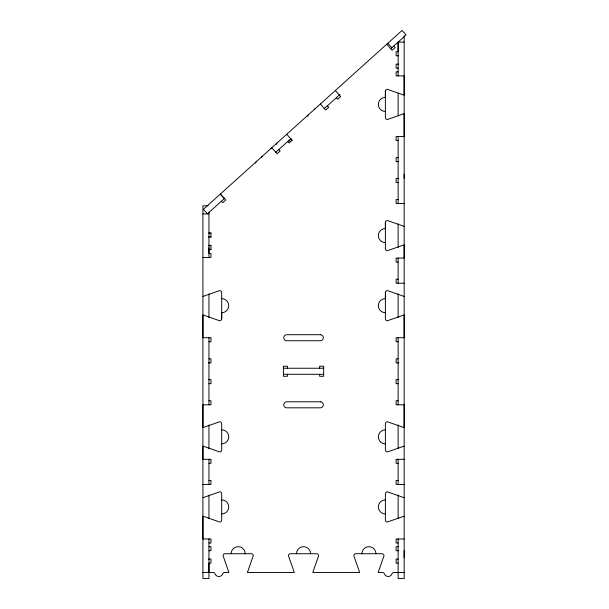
<?xml version="1.0" encoding="UTF-8"?>
<svg xmlns="http://www.w3.org/2000/svg" width="609" height="609" viewBox="0 0 609 609"><rect width="100%" height="100%" fill="white"/><g stroke="black" fill="none" stroke-linecap="round" stroke-linejoin="round"><path stroke-width="0.91" d="M208.956 572.513L208.956 563.119L210.965 563.119L210.965 559.092L208.377 559.092M208.956 247.741L208.956 253.443L210.965 253.443L210.965 257.47L202.919 257.47M398.126 115.565L398.126 93.055M404.163 42.097L398.126 42.097L398.126 51.75L396.116 51.75L396.116 55.777L398.796 55.777M404.163 557.699L404.163 550.711M404.163 178.399L404.163 174.212M221.668 319.124L221.699 312.721A7.042 7.042 0 0 0 228.74 305.672A7.042 7.042 0 0 0 221.699 298.631M385.413 90.977L385.383 97.379A7.042 7.042 0 0 0 378.341 104.428A7.042 7.042 0 0 0 385.383 111.47M385.413 222.156L385.383 228.558A7.042 7.042 0 0 0 378.341 235.607A7.042 7.042 0 0 0 385.383 242.648M385.413 292.229L385.383 298.631A7.042 7.042 0 0 0 378.341 305.672A7.042 7.042 0 0 0 385.383 312.721M261.291 157.191L262.144 156.422M256.252 161.72L256.8 161.225M270.906 148.527L271.759 147.759L277.156 153.727L280.148 151.04L278.8 149.54M276.791 143.229L276.242 143.724L276.745 144.28M277.742 142.377L277.301 142.772M308.321 114.835L307.378 115.687L307.88 116.25M314.214 109.536L314.891 108.92M224.927 198.054L207.433 213.805L203.391 209.321L402.047 30.45L406.081 34.934L390.681 48.804M275.359 152.638L290.912 138.639M323.965 108.874L339.929 94.502M286.725 134.285L292.114 140.26L289.123 142.955L287.775 141.463M255.742 162.177L255.331 162.55L255.81 163.136M398.796 64.158L396.116 64.166L396.116 68.185L398.126 68.185M398.126 71.877L396.116 71.877L396.116 75.904L404.163 75.904L404.163 136.477L396.116 136.477L396.116 140.496L398.126 140.496M398.126 157.602L396.116 157.602L396.116 161.629L398.796 161.629M398.796 178.399L396.116 178.399L396.116 182.426L398.126 182.426M398.126 199.531L396.116 199.531L396.116 203.558L404.163 203.558M208.088 205.789L202.919 205.789L202.919 578.55L208.956 578.55L208.956 538.912M202.919 213.942L208.956 213.942M208.956 232.958L210.965 232.958L210.965 237.259M208.956 233.232L210.965 233.232M208.286 236.985L210.965 236.985M208.286 245.366L210.965 245.366L210.965 249.667L208.956 249.667M208.286 245.64L210.965 245.64M208.956 249.393L210.965 249.393M398.126 262.083L396.116 262.083L396.116 258.064L404.163 258.064L404.163 244.947A2.017 2.017 0 0 0 403.592 245.031L387.393 250.695A2.01 2.01 0 0 1 385.383 248.685L385.383 222.521A2.01 2.01 0 0 1 387.393 220.511L403.592 226.183A2.017 2.017 0 0 0 404.163 226.266M398.126 279.196L396.116 279.196L396.116 283.215L404.163 283.215M208.956 341.748L210.965 341.748L210.965 337.721L202.919 337.721L202.919 315.013A2.025 2.025 0 0 1 203.49 315.097L219.689 320.768A2.01 2.01 0 0 0 221.699 318.758L221.699 292.594A2.01 2.01 0 0 0 219.689 290.584L203.49 296.248A2.017 2.017 0 0 1 202.919 296.332M398.126 341.748L396.116 341.748L396.116 337.721L404.163 337.721L404.163 315.013A2.017 2.017 0 0 0 403.592 315.097L387.393 320.768A2.01 2.01 0 0 1 385.383 318.758L385.383 292.594A2.01 2.01 0 0 1 387.393 290.584L403.592 296.248A2.017 2.017 0 0 0 404.163 296.332M208.956 358.853L210.965 358.853L210.965 362.88L208.286 362.88M398.126 358.853L396.116 358.853L396.116 362.88L398.796 362.88M283.413 368.247L323.668 368.247M283.413 374.284L323.668 374.284M208.286 379.651L210.965 379.651L210.965 383.678L208.956 383.678M398.796 379.651L396.116 379.651L396.116 383.678L398.126 383.678M208.956 400.783L210.965 400.783L210.965 404.802L202.919 404.802L202.919 427.51A2.01 2.01 0 0 0 203.49 427.427L219.689 421.763A2.01 2.01 0 0 1 221.699 423.773L221.699 449.937A2.01 2.01 0 0 1 219.689 451.947L203.49 446.275A2.017 2.017 0 0 0 202.919 446.191L202.919 459.308L210.965 459.308L210.965 463.335L208.956 463.335M398.126 400.783L396.116 400.783L396.116 404.802L404.163 404.802L404.163 427.51A2.01 2.01 0 0 1 403.592 427.427L387.393 421.763A2.01 2.01 0 0 0 385.383 423.773L385.383 449.937A2.01 2.01 0 0 0 387.393 451.947L403.592 446.275A2.017 2.017 0 0 1 404.163 446.191M404.163 459.308L396.116 459.308L396.116 463.335L398.126 463.335M208.956 480.44L210.965 480.44L210.965 484.467L202.919 484.467M398.126 480.44L396.116 480.44L396.116 484.467L404.163 484.467M404.163 538.973L396.116 538.973L396.116 543L398.126 543M208.956 543L210.965 543L210.965 538.973L202.919 538.973L202.919 516.265A2.017 2.017 0 0 1 203.49 516.348L219.689 522.02A2.01 2.01 0 0 0 221.699 520.002L221.699 493.846A2.01 2.01 0 0 0 219.689 491.828L203.49 497.5A2.017 2.017 0 0 1 202.919 497.583M208.956 546.684L210.965 546.684L210.965 550.711L208.933 550.711M398.126 546.684L396.116 546.684L396.116 550.711L398.705 550.711M398.149 559.092L396.116 559.092L396.116 563.119L398.126 563.119M202.919 572.513L213.196 572.513A2.01 2.01 0 0 1 214.81 573.32L215.662 574.919A4.027 4.027 0 0 0 222.118 574.919L222.97 573.32A2.01 2.01 0 0 1 224.584 572.513L228.824 572.513A2.01 2.01 0 0 0 228.74 571.935L223.077 555.743A2.01 2.01 0 0 1 225.086 553.726L251.251 553.726A2.01 2.01 0 0 1 253.26 555.743L247.597 571.935A2.01 2.01 0 0 0 247.513 572.513L294.2 572.513A2.01 2.01 0 0 0 294.117 571.935L288.445 555.743A2.01 2.01 0 0 1 290.463 553.726L316.619 553.726A2.01 2.01 0 0 1 318.636 555.743L312.965 571.935A2.01 2.01 0 0 0 312.881 572.513L359.569 572.513A2.01 2.01 0 0 0 359.485 571.935L353.821 555.743A2.01 2.01 0 0 1 355.831 553.726L381.995 553.726A2.01 2.01 0 0 1 384.005 555.743L378.341 571.935A2.01 2.01 0 0 0 378.258 572.513L382.498 572.513A2.01 2.01 0 0 1 384.393 573.853A4.027 4.027 0 0 0 391.983 573.853A2.01 2.01 0 0 1 393.886 572.513L404.163 572.513M393.749 46.048L395.096 47.54L392.105 50.235L386.715 44.251M387.834 43.247L391.876 47.73M335.308 90.535L340.697 96.519L337.706 99.214L336.358 97.714M327.383 105.799L328.731 107.291L325.739 109.985L320.357 104.002M290.767 138.768L292.114 140.26M289.123 140.253L290.47 141.745M224.378 198.542L220.344 194.058L225.749 200.018L222.757 202.713L221.417 201.214M404.163 35.802L404.163 95.088A2.025 2.025 0 0 1 403.592 95.004L387.393 89.333A2.01 2.01 0 0 0 385.383 91.342L385.383 117.507A2.01 2.01 0 0 0 387.393 119.516L403.592 113.853A2.017 2.017 0 0 1 404.163 113.769L404.163 578.55L398.126 578.55L398.126 538.912M398.126 42.097L398.126 75.904M398.126 136.477L398.126 203.558M398.126 223.701L398.126 247.399M398.126 258.064L398.126 283.215M398.126 293.881L398.126 317.578M398.126 337.721L398.126 404.802M398.126 424.945L398.126 448.65M398.126 459.308L398.126 484.467M398.126 495.048L398.126 518.457M319.641 368.247L319.641 366.23L323.668 366.23L323.668 376.293L319.641 376.293L319.641 374.284M287.44 368.247L287.44 366.23L283.413 366.23L283.413 376.293L287.44 376.293L287.44 374.284M208.956 212.259L208.956 257.47M208.956 293.797L208.956 317.548M208.956 337.721L208.956 404.802M208.956 424.945L208.956 448.65M208.956 459.308L208.956 484.467M208.956 495.048L208.956 518.457M231.123 553.726A7.042 7.042 0 0 1 238.172 546.684A7.042 7.042 0 0 1 245.214 553.726M296.499 553.726A7.042 7.042 0 0 1 303.541 546.684A7.042 7.042 0 0 1 310.582 553.726M361.868 553.726A7.042 7.042 0 0 1 368.917 546.684A7.042 7.042 0 0 1 375.959 553.726M221.699 429.809A7.042 7.042 0 0 1 228.74 436.851A7.042 7.042 0 0 1 221.699 443.9M221.699 499.882A7.042 7.042 0 0 1 228.74 506.924A7.042 7.042 0 0 1 221.699 513.966M404.163 516.265A2.017 2.017 0 0 0 403.592 516.348L387.393 522.02A2.01 2.01 0 0 1 385.383 520.002L385.383 493.846A2.01 2.01 0 0 1 387.393 491.828L403.592 497.5A2.017 2.017 0 0 0 404.163 497.583M385.383 513.966A7.042 7.042 0 0 1 378.341 506.924A7.042 7.042 0 0 1 385.383 499.882M385.383 443.9A7.042 7.042 0 0 1 378.341 436.851A7.042 7.042 0 0 1 385.383 429.809M320.311 334.706L286.77 334.706A3.022 3.022 0 0 0 283.748 337.721A3.022 3.022 0 0 0 286.77 340.743L320.311 340.743A3.022 3.022 0 0 0 323.333 337.721A3.022 3.022 0 0 0 320.311 334.706M320.311 401.788L286.77 401.788A3.022 3.022 0 0 0 283.748 404.802A3.022 3.022 0 0 0 286.77 407.824L320.311 407.824A3.022 3.022 0 0 0 323.333 404.802A3.022 3.022 0 0 0 320.311 401.788"/></g></svg>
